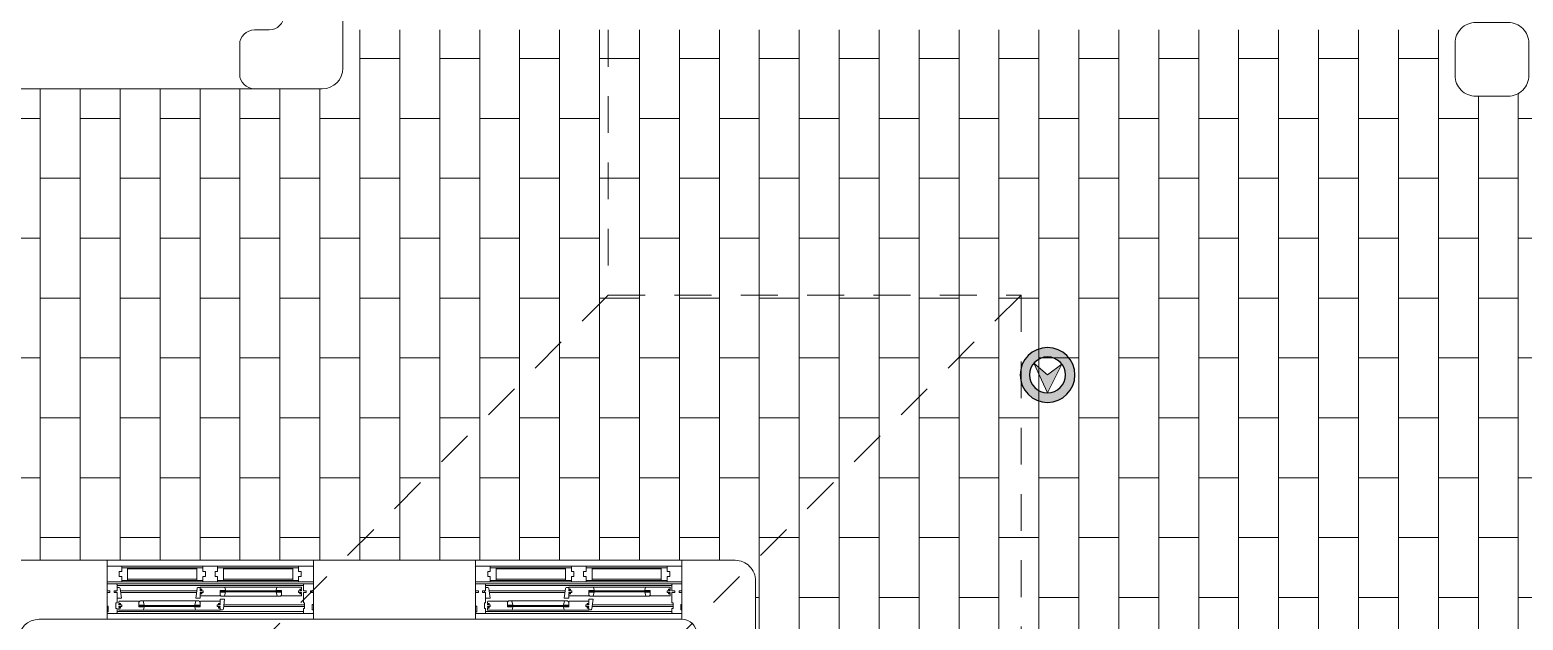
# Model space of a CAD drawing. Header units: metres. Extents: x 14 to 2416, y -346 to 476.
# Drawn here: x 33.49 to 38.55, y -150.29 to -148.28 of the extents above; entities that cross this region are included whole.
import ezdxf

# ---------------------------------------------------------------- set-up
doc = ezdxf.new("R2010")
doc.units = ezdxf.units.M
doc.linetypes.add('0', pattern=[0])
doc.linetypes.add('HIDDEN2', pattern=[0.1875, 0.125, -0.0625])
doc.layers.get('0').update_dxf_attribs({"linetype": '0', "lineweight": 20})
for name, color, linetype, lineweight in [('A-ANNO-TEXT', 20, 'Continuous', 13), ('A-DOOR', 35, 'Continuous', 5), ('A-WALL', 250, 'Continuous', 20), ('baños', 251, 'Continuous', 0), ('cristales', 131, 'Continuous', 0), ('MAVA', 1, 'Continuous', 15), ('piso', 253, 'Continuous', 0)]:
    doc.layers.add(name, color=color, linetype=linetype, lineweight=lineweight)
doc.layers.add('hatch piso', color=253, linetype='Continuous', lineweight=0, transparency=0.7)
doc.layers.add('MAVA Luminarias', color=1, linetype='Continuous')
doc.layers.add('Techos 1', color=7, linetype='HIDDEN2', lineweight=9, true_color=0x42391a)

# ---------------------------------------------------------------- blocks, each defined once
blk = doc.blocks.new('Fenton Bead')
at = {"color": 7}
blk.add_lwpolyline([(2.1, 12.5, -0.341999), (0.2, 11), (0, 10.7), (0, 1), (1, 0), (18, 0), (18, 0.5), (14.7, 12.9, 0.339454), (13.2, 14), (4.1, 14, 0.341999)], format="xyb", close=True, dxfattribs=at)
blk = doc.blocks.new('A$C6ca19f56')
at = {"layer": 'A-DOOR', "color": 7}
for p, q in [((0.7, 0.2), (0, 0.2)), ((0.0325, 0.12), (0, 0.12)), ((0, 0.12), (0, 0.097)), ((0.7, 0.12), (0, 0.12)), ((0.034, 0.1185), (0.0325, 0.12)), ((0.034, 0.097), (0.034, 0.1185)), ((0.034, 0.1185), (0.034, 0.097)), ((0.0417, 0.1075), (0.034, 0.1075)), ((0.049, 0.0715), (0.0447, 0.1047)), ((0.301, 0.0715), (0.3053, 0.1047)), ((0.3083, 0.1075), (0.316, 0.1075)), ((0.316, 0.1075), (0.3175, 0.109)), ((0.316, 0.102), (0.316, 0.1075)), ((0.322, 0.102), (0.316, 0.102)), ((0.3175, 0.109), (0.3981, 0.109)), ((0.322, 0.0993), (0.322, 0.102)), ((0.3981, 0.109), (0.4, 0.1075)), ((0.5779, 0.109), (0.3981, 0.109)), ((0.4, 0.1075), (0.402, 0.0995)), ((0.576, 0.1075), (0.574, 0.0995)), ((0.5779, 0.109), (0.576, 0.1075)), ((0.6585, 0.109), (0.5779, 0.109)), ((0.654, 0.0993), (0.654, 0.102)), ((0.654, 0.102), (0.66, 0.102)), ((0.66, 0.1075), (0.6585, 0.109)), ((0.66, 0.102), (0.66, 0.1075)), ((0.666, 0.1185), (0.6675, 0.12)), ((0.666, 0.097), (0.666, 0.1185)), ((0.6675, 0.12), (0.7, 0.12)), ((0.7, 0.12), (0.7, 0.097)), ((0, 0.097), (0.01, 0.097)), ((0.01, 0.091), (0, 0.091)), ((0, 0.091), (0, 0.0445)), ((0.01, 0.097), (0.01, 0.091)), ((0.024, 0.091), (0.024, 0.097)), ((0.024, 0.097), (0.034, 0.097)), ((0.034, 0.091), (0.024, 0.091)), ((0.03, 0.0365), (0.03, 0.0555)), ((0.03, 0.0555), (0.034, 0.0555)), ((0.034, 0.097), (0.0305, 0.097)), ((0.0305, 0.097), (0.0305, 0.091)), ((0.0305, 0.091), (0.034, 0.091)), ((0.034, 0.0555), (0.034, 0.091)), ((0.034, 0.091), (0.034, 0.0715)), ((0.034, 0.0715), (0.049, 0.0715)), ((0.0415, 0.061), (0.04, 0.0595)), ((0.04, 0.0595), (0.04, 0.0537)), ((0.04, 0.0537), (0.046, 0.0537)), ((0.046, 0.051), (0.04, 0.051)), ((0.04, 0.051), (0.04, 0.049)), ((0.1065, 0.061), (0.0415, 0.061)), ((0.046, 0.0537), (0.046, 0.051)), ((0.108, 0.0595), (0.1065, 0.061)), ((0.108, 0.042), (0.108, 0.0595)), ((0.3028, 0.062), (0.1212, 0.062)), ((0.316, 0.0715), (0.301, 0.0715)), ((0.316, 0.097), (0.316, 0.0993)), ((0.316, 0.0993), (0.322, 0.0993)), ((0.326, 0.097), (0.316, 0.097)), ((0.316, 0.089), (0.316, 0.091)), ((0.316, 0.091), (0.326, 0.091)), ((0.322, 0.089), (0.316, 0.089)), ((0.316, 0.0805), (0.316, 0.0863)), ((0.316, 0.0863), (0.322, 0.0863)), ((0.3175, 0.079), (0.316, 0.0805)), ((0.316, 0.0805), (0.316, 0.0715)), ((0.316, 0.0595), (0.3175, 0.061)), ((0.316, 0.042), (0.316, 0.0595)), ((0.3825, 0.079), (0.3175, 0.079)), ((0.3175, 0.061), (0.3825, 0.061)), ((0.322, 0.0863), (0.322, 0.089)), ((0.326, 0.091), (0.326, 0.097)), ((0.384, 0.0537), (0.378, 0.0537)), ((0.378, 0.0537), (0.378, 0.051)), ((0.378, 0.051), (0.384, 0.051)), ((0.384, 0.0805), (0.3825, 0.079)), ((0.3825, 0.061), (0.384, 0.0595)), ((0.4015, 0.098), (0.384, 0.098)), ((0.384, 0.098), (0.384, 0.0805)), ((0.384, 0.095), (0.389, 0.095)), ((0.384, 0.095), (0.389, 0.095)), ((0.384, 0.0595), (0.384, 0.0685)), ((0.384, 0.0685), (0.399, 0.0685)), ((0.384, 0.0595), (0.384, 0.0537)), ((0.384, 0.051), (0.384, 0.049)), ((0.389, 0.097), (0.395, 0.093)), ((0.389, 0.093), (0.395, 0.097)), ((0.399, 0.0685), (0.3947, 0.0353)), ((0.3972, 0.078), (0.5788, 0.078)), ((0.402, 0.0985), (0.4015, 0.098)), ((0.402, 0.0995), (0.402, 0.0985)), ((0.574, 0.0995), (0.574, 0.0985)), ((0.574, 0.0985), (0.5745, 0.098)), ((0.5745, 0.098), (0.592, 0.098)), ((0.587, 0.097), (0.581, 0.093)), ((0.587, 0.093), (0.581, 0.097)), ((0.592, 0.095), (0.587, 0.095)), ((0.592, 0.095), (0.587, 0.095)), ((0.592, 0.098), (0.592, 0.0805)), ((0.592, 0.0805), (0.5935, 0.079)), ((0.5935, 0.079), (0.6585, 0.079)), ((0.65, 0.091), (0.65, 0.097)), ((0.65, 0.097), (0.66, 0.097)), ((0.66, 0.091), (0.65, 0.091)), ((0.66, 0.0993), (0.654, 0.0993)), ((0.654, 0.0863), (0.654, 0.089)), ((0.654, 0.089), (0.66, 0.089)), ((0.66, 0.0863), (0.654, 0.0863)), ((0.6585, 0.079), (0.66, 0.0805)), ((0.66, 0.097), (0.66, 0.0993)), ((0.66, 0.089), (0.66, 0.091)), ((0.66, 0.0805), (0.66, 0.0863)), ((0.676, 0.097), (0.666, 0.097)), ((0.666, 0.0555), (0.666, 0.091)), ((0.666, 0.091), (0.676, 0.091)), ((0.67, 0.0555), (0.666, 0.0555)), ((0.67, 0.0365), (0.67, 0.0555)), ((0.676, 0.091), (0.676, 0.097)), ((0.7, 0.097), (0.69, 0.097)), ((0.69, 0.097), (0.69, 0.091)), ((0.69, 0.091), (0.7, 0.091)), ((0.7, 0.091), (0.7, 0.0505)), ((0, 0.0445), (0.004, 0.0445)), ((0.004, 0.0255), (0, 0.0255)), ((0, 0.0255), (0, 0.0215)), ((0, 0.0215), (0.0015, 0.02)), ((0.7, 0), (0, 0)), ((0.0015, 0.02), (0.0325, 0.02)), ((0.004, 0.0445), (0.004, 0.0255)), ((0.034, 0.0365), (0.03, 0.0365)), ((0.0325, 0.02), (0.034, 0.0215)), ((0.6675, 0.02), (0.0325, 0.02)), ((0.034, 0.0215), (0.034, 0.0365)), ((0.04, 0.049), (0.05, 0.049)), ((0.05, 0.043), (0.04, 0.043)), ((0.04, 0.043), (0.04, 0.0407)), ((0.04, 0.0407), (0.046, 0.0407)), ((0.046, 0.038), (0.04, 0.038)), ((0.04, 0.038), (0.04, 0.0325)), ((0.04, 0.0325), (0.0415, 0.031)), ((0.0415, 0.031), (0.1221, 0.031)), ((0.046, 0.0407), (0.046, 0.038)), ((0.05, 0.049), (0.05, 0.043)), ((0.108, 0.045), (0.113, 0.045)), ((0.108, 0.045), (0.113, 0.045)), ((0.1255, 0.042), (0.108, 0.042)), ((0.113, 0.043), (0.119, 0.047)), ((0.113, 0.047), (0.119, 0.043)), ((0.1221, 0.031), (0.124, 0.0325)), ((0.1221, 0.031), (0.3019, 0.031)), ((0.124, 0.0325), (0.126, 0.0405)), ((0.126, 0.0415), (0.1255, 0.042)), ((0.126, 0.0405), (0.126, 0.0415)), ((0.298, 0.0415), (0.2985, 0.042)), ((0.298, 0.0405), (0.298, 0.0415)), ((0.3, 0.0325), (0.298, 0.0405)), ((0.2985, 0.042), (0.316, 0.042)), ((0.3019, 0.031), (0.3, 0.0325)), ((0.3825, 0.031), (0.3019, 0.031)), ((0.311, 0.043), (0.305, 0.047)), ((0.311, 0.047), (0.305, 0.043)), ((0.316, 0.045), (0.311, 0.045)), ((0.316, 0.045), (0.311, 0.045)), ((0.384, 0.049), (0.374, 0.049)), ((0.374, 0.049), (0.374, 0.043)), ((0.374, 0.043), (0.384, 0.043)), ((0.384, 0.0407), (0.378, 0.0407)), ((0.378, 0.0407), (0.378, 0.038)), ((0.378, 0.038), (0.384, 0.038)), ((0.384, 0.0325), (0.3825, 0.031)), ((0.384, 0.043), (0.384, 0.0407)), ((0.384, 0.038), (0.384, 0.0325)), ((0.3917, 0.0325), (0.384, 0.0325)), ((0.666, 0.0215), (0.666, 0.0365)), ((0.666, 0.0365), (0.67, 0.0365)), ((0.6675, 0.02), (0.666, 0.0215)), ((0.6985, 0.02), (0.6675, 0.02)), ((0.7, 0.0505), (0.696, 0.0505)), ((0.696, 0.0505), (0.696, 0.0315)), ((0.696, 0.0315), (0.7, 0.0315)), ((0.7, 0.0215), (0.6985, 0.02)), ((0.7, 0.0315), (0.7, 0.0215))]:
    blk.add_line(p, q, dxfattribs=at)
at = {"layer": 'A-DOOR', "extrusion": (0, 0, -1)}
for p, q in [((0.7, 0.18), (0, 0.18)), ((0.0413, 0.1622), (0.05, 0.1622)), ((0.0413, 0.1448), (0.0413, 0.1622)), ((0.3337, 0.1622), (0.325, 0.1622)), ((0.3337, 0.1448), (0.3337, 0.1622)), ((0.3663, 0.1622), (0.375, 0.1622)), ((0.3663, 0.1448), (0.3663, 0.1622)), ((0.6587, 0.1622), (0.65, 0.1622)), ((0.6587, 0.1448), (0.6587, 0.1622)), ((0, 0.127), (0.7, 0.127)), ((0.0413, 0.1448), (0.05, 0.1448)), ((0.3337, 0.1448), (0.325, 0.1448)), ((0.3663, 0.1448), (0.375, 0.1448)), ((0.6587, 0.1448), (0.65, 0.1448))]:
    blk.add_line(p, q, dxfattribs=at)
at = {"layer": 'A-DOOR'}
for p, q in [((0.07, 0.175), (0.05, 0.175)), ((0.07, 0.132), (0.07, 0.175)), ((0.305, 0.1711), (0.07, 0.1711)), ((0.07, 0.1359), (0.07, 0.1711)), ((0.305, 0.132), (0.305, 0.175)), ((0.305, 0.175), (0.325, 0.175)), ((0.305, 0.1359), (0.305, 0.1711)), ((0.395, 0.175), (0.375, 0.175)), ((0.395, 0.132), (0.395, 0.175)), ((0.63, 0.1711), (0.395, 0.1711)), ((0.395, 0.1359), (0.395, 0.1711)), ((0.63, 0.132), (0.63, 0.175)), ((0.63, 0.175), (0.65, 0.175)), ((0.63, 0.1359), (0.63, 0.1711)), ((0.07, 0.132), (0.05, 0.132)), ((0.07, 0.1359), (0.305, 0.1359)), ((0.305, 0.132), (0.325, 0.132)), ((0.395, 0.132), (0.375, 0.132)), ((0.395, 0.1359), (0.63, 0.1359)), ((0.63, 0.132), (0.65, 0.132))]:
    blk.add_line(p, q, dxfattribs=at)
at = {"layer": 'A-DOOR', "color": 9, "true_color": 0xc7c8ca}
for p, q in [((0.325, 0.175), (0.07, 0.175)), ((0.63, 0.175), (0.375, 0.175)), ((0.07, 0.132), (0.325, 0.132)), ((0.375, 0.132), (0.63, 0.132))]:
    blk.add_line(p, q, dxfattribs=at)
at = {"layer": 'A-DOOR', "color": 8}
for p, q in [((0.666, 0.114), (0.034, 0.114)), ((0.0457, 0.097), (0.3043, 0.097)), ((0.0465, 0.091), (0.3035, 0.091)), ((0.666, 0.026), (0.034, 0.026)), ((0.3957, 0.043), (0.67, 0.043)), ((0.3965, 0.049), (0.67, 0.049))]:
    blk.add_line(p, q, dxfattribs=at)
at = {"layer": 'A-DOOR', "extrusion": (0, 0, -1)}
for points in [[(0, 0.18), (-0.05, 0.18), (-0.05, 0.1622)], [(-0.325, 0.18), (-0.375, 0.18), (-0.375, 0.1622)], [(-0.375, 0.18), (-0.325, 0.18), (-0.325, 0.1622)], [(-0.7, 0.18), (-0.65, 0.18), (-0.65, 0.1622)], [(-0.05, 0.1448), (-0.05, 0.127), (0, 0.127)], [(-0.375, 0.1448), (-0.375, 0.127), (-0.325, 0.127)], [(-0.325, 0.1448), (-0.325, 0.127), (-0.375, 0.127)], [(-0.65, 0.1448), (-0.65, 0.127), (-0.7, 0.127)]]:
    blk.add_lwpolyline(points, dxfattribs=at)
at = {"layer": 'A-DOOR', "color": 7}
for points in [[(0.384, 0.095), (0.389, 0.095), (0.389, 0.095), (0.384, 0.095)], [(0.587, 0.093), (0.389, 0.093), (0.389, 0.097), (0.587, 0.097)], [(0.587, 0.097), (0.389, 0.097), (0.389, 0.093), (0.587, 0.093)], [(0.389, 0.097), (0.395, 0.097), (0.395, 0.093), (0.389, 0.093)], [(0.4015, 0.098), (0.3895, 0.098), (0.3895, 0.097), (0.4015, 0.097)], [(0.4015, 0.093), (0.3895, 0.093), (0.3895, 0.092), (0.4015, 0.092)], [(0.395, 0.097), (0.4, 0.097), (0.4, 0.093), (0.395, 0.093)], [(0.5745, 0.098), (0.5865, 0.098), (0.5865, 0.097), (0.5745, 0.097)], [(0.5745, 0.093), (0.5865, 0.093), (0.5865, 0.092), (0.5745, 0.092)], [(0.581, 0.097), (0.576, 0.097), (0.576, 0.093), (0.581, 0.093)], [(0.587, 0.097), (0.581, 0.097), (0.581, 0.093), (0.587, 0.093)], [(0.592, 0.095), (0.587, 0.095), (0.587, 0.095), (0.592, 0.095)], [(0.108, 0.045), (0.113, 0.045), (0.113, 0.045), (0.108, 0.045)], [(0.113, 0.043), (0.119, 0.043), (0.119, 0.047), (0.113, 0.047)], [(0.113, 0.047), (0.311, 0.047), (0.311, 0.043), (0.113, 0.043)], [(0.113, 0.043), (0.311, 0.043), (0.311, 0.047), (0.113, 0.047)], [(0.1255, 0.047), (0.1135, 0.047), (0.1135, 0.048), (0.1255, 0.048)], [(0.1255, 0.042), (0.1135, 0.042), (0.1135, 0.043), (0.1255, 0.043)], [(0.119, 0.043), (0.124, 0.043), (0.124, 0.047), (0.119, 0.047)], [(0.2985, 0.047), (0.3105, 0.047), (0.3105, 0.048), (0.2985, 0.048)], [(0.2985, 0.042), (0.3105, 0.042), (0.3105, 0.043), (0.2985, 0.043)], [(0.305, 0.043), (0.3, 0.043), (0.3, 0.047), (0.305, 0.047)], [(0.311, 0.043), (0.305, 0.043), (0.305, 0.047), (0.311, 0.047)], [(0.316, 0.045), (0.311, 0.045), (0.311, 0.045), (0.316, 0.045)]]:
    blk.add_lwpolyline(points, close=True, dxfattribs=at)
for centre, start, end in [((0.0417, 0.1045), 4.2891, 90.0015), ((0.3083, 0.1045), 89.9985, 175.7109), ((0.3917, 0.0355), 269.9985, 355.7109)]:
    blk.add_arc(centre, 0.003, start, end, dxfattribs=at)
at = {"layer": 'cristales', "const_width": 0.004}
for points in [[(0.576, 0.095), (0.4, 0.095)], [(0.124, 0.045), (0.3, 0.045)]]:
    blk.add_lwpolyline(points, dxfattribs=at)
at = {"layer": 'A-DOOR', "color": 7, "yscale": 0.001000000023175567, "zscale": 0.001000000023175567}
for p, xscale in [((0.108, 0.048), 0.001000000023175567), ((0.316, 0.048), -0.001000000023175567)]:
    blk.add_blockref('Fenton Bead', p, dxfattribs=dict(at, xscale=xscale))
at = {"layer": 'A-DOOR', "color": 7, "yscale": 0.001000000023175567, "zscale": 0.001000000023175567, "rotation": 180}
for p, xscale in [((0.384, 0.092), -0.001000000023175567), ((0.592, 0.092), 0.001000000023175567)]:
    blk.add_blockref('Fenton Bead', p, dxfattribs=dict(at, xscale=xscale))
blk = doc.blocks.new('PL BASE 1N NASAS 09')
at = {"layer": 'A-WALL'}
for p, q in [((-115.8311, -46.3198), (-115.8311, -47.1798)), ((-116.0811, -47.0498), (-116.1311, -47.0498)), ((-116.1111, -47.0498), (-116.1011, -47.0498)), ((-116.1811, -47.0998), (-116.1811, -47.1998)), ((-116.1311, -47.2498), (-115.9011, -47.2498)), ((-116.6311, -48.8497), (-116.6311, -49.0497)), ((-115.9311, -48.8497), (-115.9311, -49.0497)), ((-115.3811, -48.8497), (-115.3811, -49.0497)), ((-114.6811, -48.8497), (-114.6811, -49.0497)), ((-116.6311, -49.0497), (-116.8611, -49.0497)), ((-115.3811, -49.0497), (-115.9311, -49.0497))]:
    blk.add_line(p, q, dxfattribs=at)
blk.add_lwpolyline([(-111.9889, -47.2748), (-111.8789, -47.2748, 0.414214), (-111.8089, -47.2048), (-111.8089, -47.0948, 0.414214), (-111.8789, -47.0248), (-111.9889, -47.0248, 0.414214), (-112.0589, -47.0948), (-112.0589, -47.2048, 0.414214)], format="xyb", close=True, dxfattribs=at)
for points in [[(-116.6311, -48.8497), (-117.1811, -48.8497)], [(-115.3811, -48.8497), (-115.9311, -48.8497)]]:
    blk.add_lwpolyline(points, dxfattribs=at)
blk.add_lwpolyline([(-114.4311, -49.2497), (-114.4311, -48.9197, 0.414214), (-114.5011, -48.8497), (-114.6811, -48.8497)], format="xyb", dxfattribs=at)
for centre, radius, start, end in [((-116.1311, -47.0998), 0.05, 90, 180), ((-116.0811, -46.9998), 0.05, 270, 360), ((-116.1311, -47.1998), 0.05, 180, 270), ((-115.9011, -47.1798), 0.07, 270, 360), ((-116.8611, -49.1197), 0.07, 90, 180), ((-114.6811, -49.0997), 0.05, 0, 90)]:
    blk.add_arc(centre, radius, start, end, dxfattribs=at)
at = {"layer": 'piso'}
blk.add_line((-117.3011, -47.2498), (-116.1111, -47.2498), dxfattribs=at)
at = {"layer": 'Techos 1'}
for p, q in [((-114.9311, -42.5497), (-114.9311, -47.9497)), ((-114.9311, -47.9497), (-118.0811, -51.0997)), ((-113.5311, -47.9497), (-117.6311, -52.0497)), ((-114.9311, -47.9497), (-113.5311, -47.9497)), ((-113.5311, -47.9497), (-113.5311, -56.1497))]:
    blk.add_line(p, q, dxfattribs=at)
at = {"color": 1}
for p in [(-116.6311, -49.0497), (-115.3811, -49.0497)]:
    blk.add_blockref('A$C6ca19f56', p, dxfattribs=at)
blk = doc.blocks.new('PL MUEBLES 1N NASAS 09')
at = {"layer": 'hatch piso'}
h = blk.add_hatch(dxfattribs=at)
h.set_pattern_fill('AR-BRSTD', color=256, scale=0.002, angle=-90)
h.set_pattern_definition([(270, (-8.74588, 232.01007), (0.1354836, -2e-17), []), (0, (-8.74588, 232.01007), (0.1354836, 0.2032), [0.1354836, -0.1354836])])
edge = h.paths.add_edge_path()
edge.add_line((62.3305, 47.1481), (63.2305, 47.1481))
edge.add_line((63.2305, 47.1481), (63.2305, 48.4481))
edge.add_line((63.2305, 48.4481), (56.5331, 48.4481))
edge.add_line((56.5331, 48.4481), (56.5331, 48.2731))
edge.add_line((56.5331, 48.2731), (56.3831, 48.2731))
edge.add_line((56.3831, 48.2731), (56.3831, 48.4536))
edge.add_line((56.3831, 48.4536), (54.5879, 48.4536))
edge.add_line((54.5879, 48.4536), (54.5879, 46.9481))
edge.add_line((54.5879, 46.9481), (55.8257, 46.9481))
edge.add_arc((55.8755, 46.9973), 0.07, 180, 224.6727, ccw=False)
edge.add_line((55.8055, 46.9973), (55.8055, 47.1073))
edge.add_arc((55.8755, 47.1073), 0.07, 90, 180, ccw=False)
edge.add_line((55.8755, 47.1773), (55.9855, 47.1773))
edge.add_arc((55.9855, 47.1073), 0.07, 0, 90, ccw=False)
edge.add_line((56.0555, 47.1073), (56.0555, 46.9973))
edge.add_arc((55.9855, 46.9973), 0.07, -44.6727, 0, ccw=False)
edge.add_line((56.0353, 46.9481), (59.0257, 46.9481))
edge.add_arc((59.0755, 46.9973), 0.07, 180, 224.6728, ccw=False)
edge.add_line((59.0055, 46.9973), (59.0055, 47.1073))
edge.add_arc((59.0755, 47.1073), 0.07, 90, 180, ccw=False)
edge.add_line((59.0755, 47.1773), (59.1855, 47.1773))
edge.add_arc((59.1855, 47.1073), 0.07, 0, 90, ccw=False)
edge.add_line((59.2555, 47.1073), (59.2555, 46.9973))
edge.add_arc((59.1855, 46.9973), 0.07, -90, 0, ccw=False)
edge.add_line((59.1855, 46.9273), (59.0755, 46.9273))
edge.add_arc((59.0755, 46.9973), 0.07, 229.9948, 270, ccw=False)
edge.add_line((59.0305, 46.9437), (59.0305, 44.972))
edge.add_arc((59.0755, 44.9184), 0.07, 90, 130.0052, ccw=False)
edge.add_line((59.0755, 44.9884), (59.1855, 44.9884))
edge.add_arc((59.1855, 44.9184), 0.07, 0, 90, ccw=False)
edge.add_line((59.2555, 44.9184), (59.2555, 44.8084))
edge.add_arc((59.1855, 44.8084), 0.07, -90, 0, ccw=False)
edge.add_line((59.1855, 44.7384), (59.0755, 44.7384))
edge.add_arc((59.0755, 44.8084), 0.07, 229.9948, 270, ccw=False)
edge.add_line((59.0305, 44.7548), (59.0305, 41.172))
edge.add_arc((59.0755, 41.1184), 0.07, 90, 130.0052, ccw=False)
edge.add_line((59.0755, 41.1884), (59.1855, 41.1884))
edge.add_arc((59.1855, 41.1184), 0.07, 0, 90, ccw=False)
edge.add_line((59.2555, 41.1184), (59.2555, 41.0084))
edge.add_arc((59.1855, 41.0084), 0.07, -90, 0, ccw=False)
edge.add_line((59.1855, 40.9384), (59.0755, 40.9384))
edge.add_arc((59.0755, 41.0084), 0.07, 180, 270, ccw=False)
edge.add_line((59.0055, 41.0084), (59.0055, 41.1184))
edge.add_arc((59.0755, 41.1184), 0.07, 149.8481, 180, ccw=False)
edge.add_line((59.0149, 41.1535), (56.0391, 41.1535))
edge.add_arc((55.9855, 41.1085), 0.07, 0, 40.0052, ccw=False)
edge.add_line((56.0555, 41.1085), (56.0555, 40.9985))
edge.add_arc((55.9855, 40.9985), 0.07, -90, 0, ccw=False)
edge.add_line((55.9855, 40.9285), (55.8755, 40.9285))
edge.add_arc((55.8755, 40.9985), 0.07, 180, 270, ccw=False)
edge.add_line((55.8055, 40.9985), (55.8055, 41.1085))
edge.add_arc((55.8755, 41.1085), 0.07, 139.9948, 180, ccw=False)
edge.add_line((55.8219, 41.1535), (50.4363, 41.1535))
edge.add_arc((50.3827, 41.1085), 0.07, 0, 40.0052, ccw=False)
edge.add_line((50.4527, 41.1085), (50.4527, 40.9985))
edge.add_arc((50.3827, 40.9985), 0.07, -90, 0, ccw=False)
edge.add_line((50.3827, 40.9285), (50.2727, 40.9285))
edge.add_arc((50.2727, 40.9985), 0.07, 180, 270, ccw=False)
edge.add_line((50.2027, 40.9985), (50.2027, 41.1085))
edge.add_arc((50.2727, 41.1085), 0.07, 139.9948, 180, ccw=False)
edge.add_line((50.2191, 41.1535), (46.4305, 41.1535))
edge.add_line((46.4305, 41.1535), (46.4305, 40.9535))
edge.add_line((46.4305, 40.9535), (44.3305, 40.9535))
edge.add_line((44.3305, 40.9535), (44.3305, 39.3536))
edge.add_line((44.3305, 39.3536), (47.8305, 39.3536))
edge.add_line((47.8305, 39.3536), (47.8305, 38.9536))
edge.add_line((47.8305, 38.9536), (62.3305, 38.9536))
edge.add_line((62.3305, 38.9536), (62.3305, 47.1481))
at = {"layer": 'baños'}
blk.add_blockref('PL BASE 1N NASAS 09', (162.2615, 88.2033), dxfattribs=at)
blk = doc.blocks.new('A$Cbef68299')
blk.add_blockref('PL MUEBLES 1N NASAS 09', (-30.7659, -32.0535))
blk = doc.blocks.new('A$Cc5be7df0')
at = {"layer": 'A-ANNO-TEXT'}
blk.add_blockref('A$Cbef68299', (4.1493, 17.337), dxfattribs=at)
blk = doc.blocks.new('dl ip')
at = {"layer": 'MAVA', "true_color": 0xf8991e, "transparency": 33554687}
h = blk.add_hatch(color=30, dxfattribs=at)
h.dxf.hatch_style = 1
h.paths.add_polyline_path([(94.7574, -111.2088), (94.7109, -111.2482), (94.6624, -111.2113), (94.7109, -111.3092)])
at = {"layer": 'MAVA Luminarias', "linetype": 'Continuous', "true_color": 0xf8991e}
h = blk.add_hatch(color=30, dxfattribs=at)
h.paths.add_polyline_path([(94.618, -111.2482, 1), (94.8039, -111.2482, 1)])
h.paths.add_polyline_path([(94.7719, -111.2482, -1), (94.6499, -111.2482, -1)], flags=16)
at = {"layer": 'MAVA', "color": 30, "true_color": 0xf8991e}
for p, q in [((94.7109, -111.2482), (94.6624, -111.2113)), ((94.6624, -111.2113), (94.7109, -111.3092)), ((94.7109, -111.3092), (94.7574, -111.2088)), ((94.7574, -111.2088), (94.7109, -111.2482))]:
    blk.add_line(p, q, dxfattribs=at)
at = {"layer": 'MAVA Luminarias', "color": 30, "linetype": 'Continuous', "true_color": 0xf8991e}
for radius in [0.093, 0.061]:
    blk.add_circle((94.7109, -111.2482), radius, dxfattribs=at)

msp = doc.modelspace()

# ---------------------------------------------------------------- block references
at = {"layer": 'A-ANNO-TEXT'}
msp.add_blockref('A$Cc5be7df0', (14.7377, -174.7201), dxfattribs=at)
msp.add_blockref('A$Cc5be7df0', (14.7377, -174.7201), dxfattribs=at)
at = {"layer": 'MAVA Luminarias', "xscale": -1}
msp.add_blockref('dl ip', (131.6524, -38.2058), dxfattribs=at)
msp.add_blockref('dl ip', (131.6524, -38.2058), dxfattribs=at)

doc.saveas('drawing.dxf')
